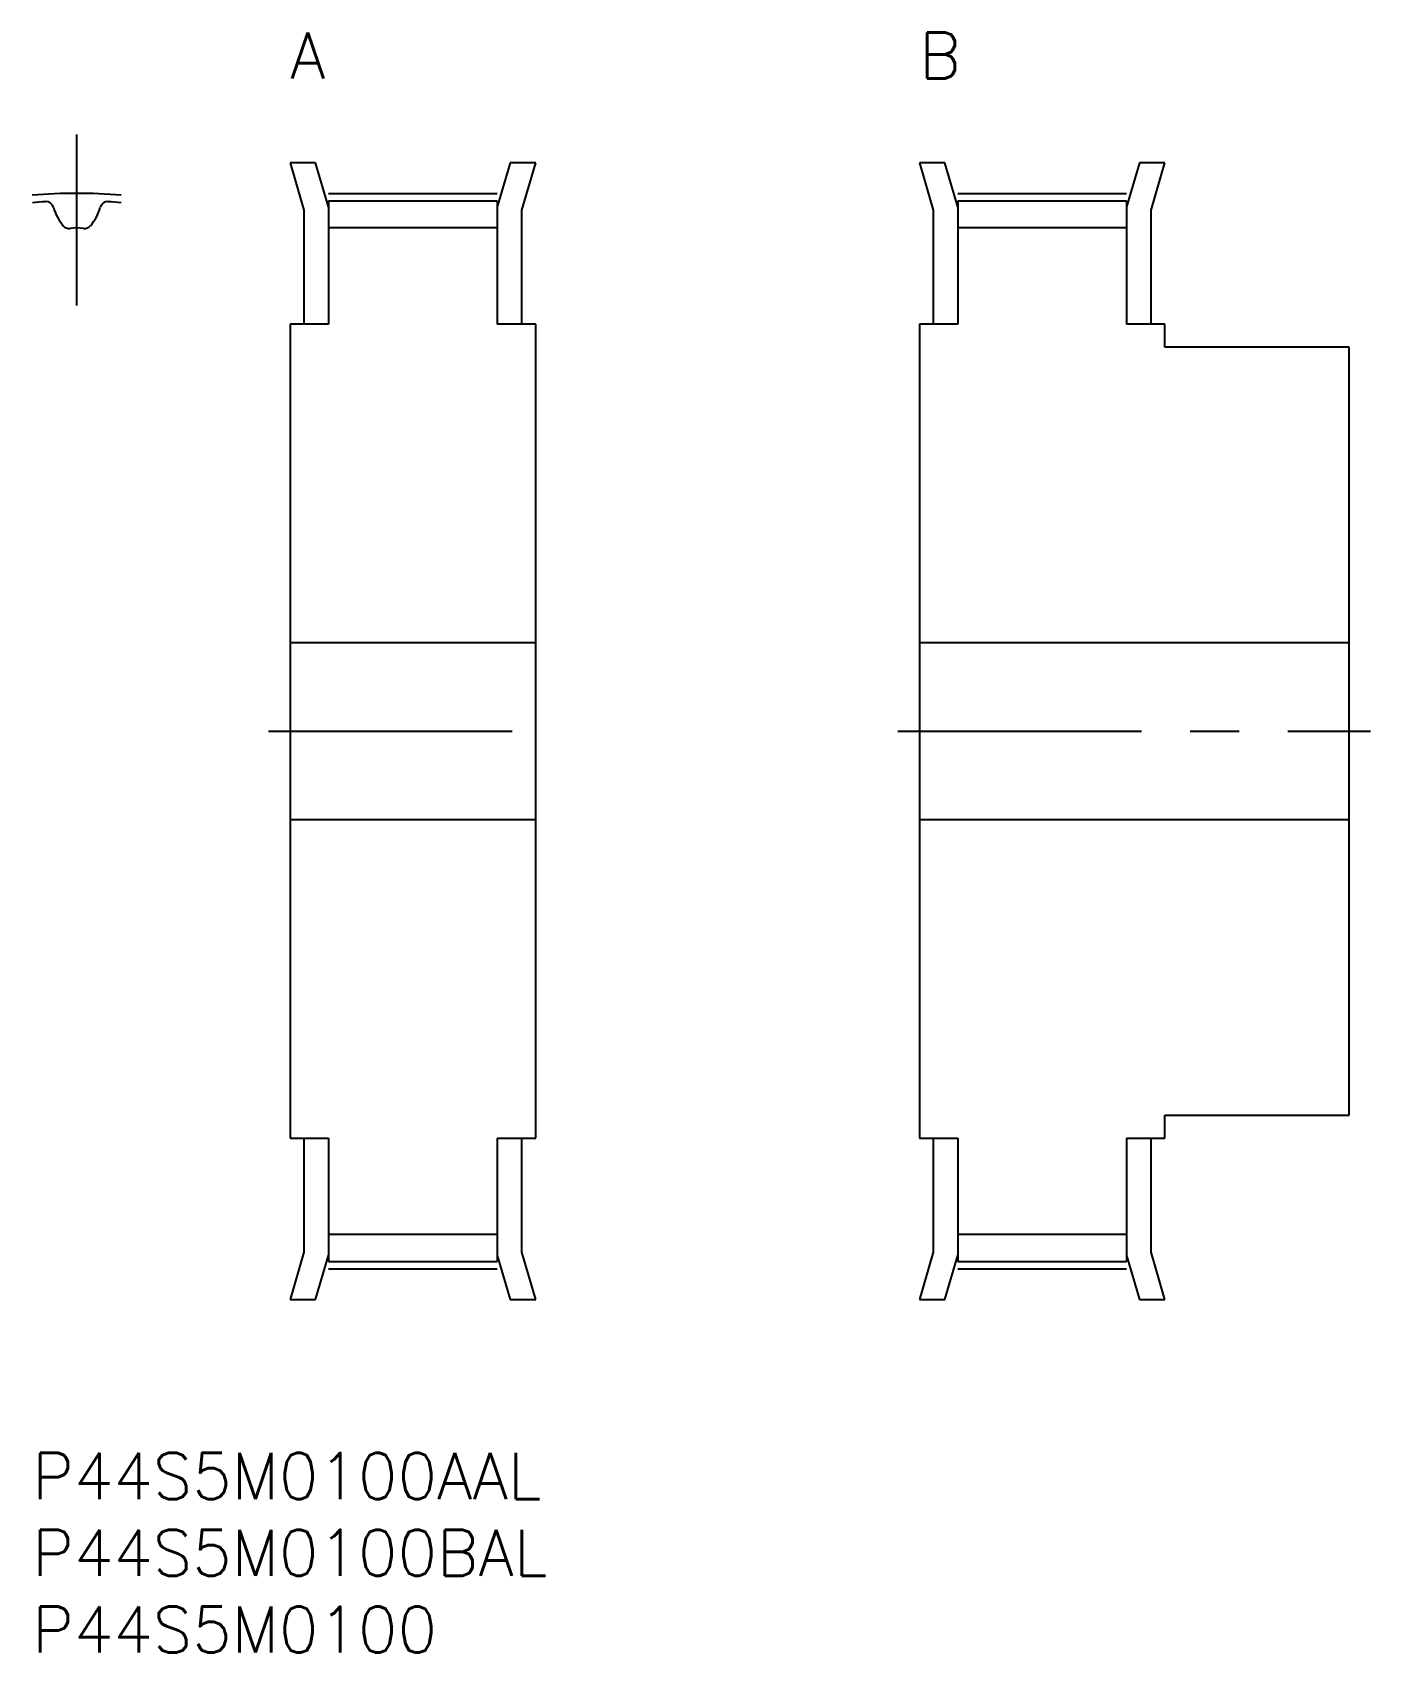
# Model space of a CAD drawing. Extents: x 0 to 87, y -13 to 93.
import ezdxf

# ---------------------------------------------------------------- set-up
doc = ezdxf.new("R2010")
doc.units = 0
doc.header["$LTSCALE"] = 0.5
doc.linetypes.add('CENTER', pattern=[50.8, 31.75, -6.35, 6.35, -6.35])
for name, color, linetype in [('MSM_CENTER', 1, 'CENTER'), ('MSM_CONTINUOUS', 7, 'CONTINUOUS'), ('MSM_PART_NUMBER', 7, 'CONTINUOUS')]:
    doc.layers.add(name, color=color, linetype=linetype)
doc.styles.get("Standard").update_dxf_attribs({"font": 'txt.shx', "height": 1, "bigfont": 'bigfont.shx'})

# ---------------------------------------------------------------- blocks, each defined once
blk = doc.blocks.new('*U36')
at = {"layer": 'MSM_PART_NUMBER'}
blk.add_text('A', height=3, dxfattribs=at).set_placement((16.79, 89.5))
blk = doc.blocks.new('*U37')
at = {"layer": 'MSM_PART_NUMBER'}
blk.add_text('B', height=3, dxfattribs=at).set_placement((57.79, 89.5))
blk = doc.blocks.new('*U38')
at = {"layer": 'MSM_PART_NUMBER'}
blk.add_text('P44S5M0100', height=3, dxfattribs=at).set_placement((0, -13))
blk = doc.blocks.new('*U39')
at = {"layer": 'MSM_PART_NUMBER'}
blk.add_text('P44S5M0100BAL', height=3, dxfattribs=at).set_placement((0, -8))
blk = doc.blocks.new('*U40')
at = {"layer": 'MSM_PART_NUMBER'}
blk.add_text('P44S5M0100AAL', height=3, dxfattribs=at).set_placement((0, -3))

msp = doc.modelspace()

# ---------------------------------------------------------------- linework, layer by layer
at = {"layer": 'MSM_CENTER'}
for p, q in [((2.89, 74.71), (2.89, 85.85)), ((19.29, 82.01), (30.29, 82.01)), ((60.29, 82.01), (71.29, 82.01)), ((15.39, 47), (34.19, 47)), ((56.39, 47), (87.19, 47)), ((19.29, 11.98), (30.29, 11.98)), ((60.29, 11.98), (71.29, 11.98))]:
    msp.add_line(p, q, dxfattribs=at)
msp.add_arc((2.89, 47), 35.02, 85.2601, 94.7399, dxfattribs=at)
at = {"layer": 'MSM_CONTINUOUS'}
for p, q in [((18.45, 84), (16.79, 84)), ((16.79, 84), (17.69, 80.92)), ((19.29, 81.15), (18.45, 84)), ((31.12, 84), (30.29, 81.15)), ((32.79, 84), (31.12, 84)), ((31.89, 80.92), (32.79, 84)), ((59.45, 84), (57.79, 84)), ((57.79, 84), (58.69, 80.92)), ((60.29, 81.15), (59.45, 84)), ((72.12, 84), (71.29, 81.15)), ((73.79, 84), (72.12, 84)), ((72.89, 80.92), (73.79, 84)), ((19.29, 81.53), (19.29, 73.5)), ((19.29, 81.53), (30.29, 81.53)), ((30.29, 81.53), (30.29, 73.5)), ((60.29, 81.53), (60.29, 73.5)), ((60.29, 81.53), (71.29, 81.53)), ((71.29, 81.53), (71.29, 73.5)), ((17.69, 80.92), (17.69, 73.5)), ((31.89, 73.5), (31.89, 80.92)), ((58.69, 80.92), (58.69, 73.5)), ((72.89, 73.5), (72.89, 80.92)), ((30.29, 79.77), (19.29, 79.77)), ((71.29, 79.77), (60.29, 79.77)), ((16.79, 73.5), (16.79, 20.5)), ((19.29, 73.5), (16.79, 73.5)), ((32.79, 73.5), (30.29, 73.5)), ((32.79, 20.5), (32.79, 73.5)), ((57.79, 73.5), (57.79, 20.5)), ((60.29, 73.5), (57.79, 73.5)), ((73.79, 73.5), (71.29, 73.5)), ((73.79, 72), (73.79, 73.5)), ((85.79, 72), (73.79, 72)), ((85.79, 22), (85.79, 72)), ((32.79, 52.75), (16.79, 52.75)), ((85.79, 52.75), (57.79, 52.75)), ((16.79, 41.25), (32.79, 41.25)), ((57.79, 41.25), (85.79, 41.25)), ((73.79, 20.5), (73.79, 22)), ((73.79, 22), (85.79, 22)), ((16.79, 20.5), (19.29, 20.5)), ((17.69, 20.5), (17.69, 13.08)), ((19.29, 20.5), (19.29, 12.47)), ((30.29, 20.5), (30.29, 12.47)), ((30.29, 20.5), (32.79, 20.5)), ((31.89, 13.08), (31.89, 20.5)), ((57.79, 20.5), (60.29, 20.5)), ((58.69, 20.5), (58.69, 13.08)), ((60.29, 20.5), (60.29, 12.47)), ((71.29, 20.5), (71.29, 12.47)), ((71.29, 20.5), (73.79, 20.5)), ((72.89, 13.08), (72.89, 20.5)), ((19.29, 14.24), (30.29, 14.24)), ((60.29, 14.24), (71.29, 14.24)), ((17.69, 13.08), (16.79, 10)), ((18.45, 10), (19.29, 12.85)), ((30.29, 12.85), (31.12, 10)), ((32.79, 10), (31.89, 13.08)), ((58.69, 13.08), (57.79, 10)), ((59.45, 10), (60.29, 12.85)), ((71.29, 12.85), (72.12, 10)), ((73.79, 10), (72.89, 13.08)), ((19.29, 12.47), (30.29, 12.47)), ((60.29, 12.47), (71.29, 12.47)), ((16.79, 10), (18.45, 10)), ((31.12, 10), (32.79, 10)), ((57.79, 10), (59.45, 10)), ((72.12, 10), (73.79, 10))]:
    msp.add_line(p, q, dxfattribs=at)
for centre, radius, start, end in [((2.89, 47), 34.53, 93.3759, 94.8059), ((0.89, 80.98), 0.5, 16.1742, 93.3759), ((4.9, 80.98), 0.5, 86.6241, 163.8258), ((2.89, 47), 34.53, 85.1941, 86.6241), ((4.52, 82.01), 3.27, 195.9768, 219.991), ((1.27, 82.01), 3.28, 320.009, 344.0232), ((2.39, 80.23), 0.5, 219.991, 277.6274), ((2.89, 76.49), 3.28, 82.3726, 97.6274), ((3.39, 80.23), 0.5, 262.3726, 320.009)]:
    msp.add_arc(centre, radius, start, end, dxfattribs=at)

# ---------------------------------------------------------------- block references
for name in ['*U36', '*U37', '*U40', '*U39', '*U38']:
    msp.add_blockref(name, (0, 0), dxfattribs=at)

doc.saveas('drawing.dxf')
